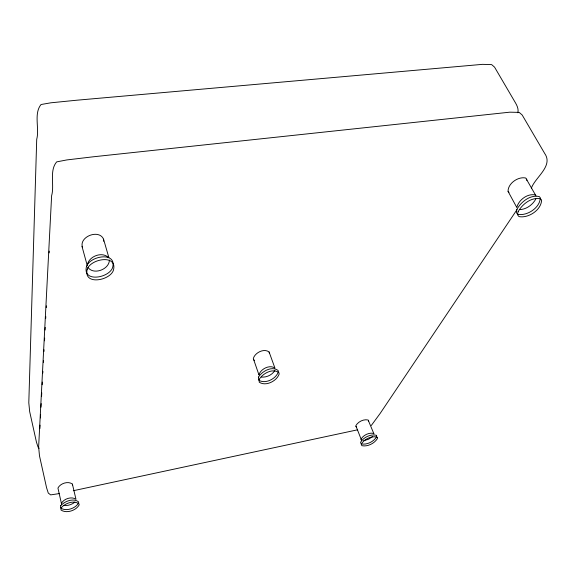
<?xml version="1.0" encoding="UTF-8"?>
<svg xmlns="http://www.w3.org/2000/svg" width="576" height="576" viewBox="0 0 576 576"><rect width="100%" height="100%" fill="white"/><g stroke="black" fill="none" stroke-linecap="round" stroke-linejoin="round"><path stroke-width="0.86" d="M39.859 428.702L40.046 425.117M40.428 417.938L40.622 414.353M40.997 407.174L41.191 403.589M41.573 396.41L41.76 392.825M42.185 384.754L42.329 382.061M42.804 373.09L42.898 371.297M43.373 362.333L43.474 360.533M43.949 351.569L44.042 349.776M44.518 340.805L44.662 338.112M45.086 330.041L45.23 327.348M45.706 318.384L45.799 316.584M46.274 307.62L46.368 305.827M49.176 252.907L49.27 251.114M517.86 112.759C518.681 109.433 517.313 106.092 515.693 103.241L494.561 67.14L491.666 64.62L482.537 64.346L76.378 100.253L50.832 102.809L41.026 104.522C33.53 113.81 39.636 128.52 36.72 139.306L28.8 402.732L29.664 411.595L36.454 442.159L38.081 447.156L39.074 448.279M258.991 374.688C260.712 368.914 269.856 364.284 274.954 368.15L269.122 352.03C264.11 347.998 254.858 352.699 253.31 358.538L258.962 374.911M516.938 206.878C519.041 199.706 527.623 193.313 535.162 194.933M87.379 264.557C89.302 256.118 102.132 251.273 108.547 257.58M535.81 199.03C532.642 204.833 526.298 209.448 519.574 209.628M274.86 370.505C272.146 374.976 266.494 377.59 261.324 377.057M531.389 188.179C535.018 177.415 553.615 166.075 544.673 153.432L522.18 114.991L519.192 112.392L509.81 112.176L93.139 156.809L66.802 159.934L56.678 161.878C49.09 170.755 54.662 185.234 51.624 195.696L38.635 446.904L39.478 455.789L46.591 487.829L48.283 493.07L50.659 494.892L59.299 493.582M516.924 209.772L380.153 413.438L371.29 425.498M372.672 436.543L368.402 439.322L363.636 440.662M74.894 502.135C71.719 504.713 67.378 506.066 63.317 505.354M357.682 429.79L73.289 490.723M253.591 359.633L254.39 360.468M536.026 195.912L525.744 178.027C518.22 176.27 507.816 183.442 508.075 191.398L508.99 192.362M361.109 439.798L361.087 439.063C363.442 435.089 368.957 432.353 373.514 433.382L373.954 433.93L368.15 420.019C363.629 418.889 358.078 421.69 355.831 425.7L361.57 440.33M72.403 484.099C68.22 480.744 60.185 483.386 57.946 488.074L61.589 504.216L61.43 503.366C63.792 498.751 71.719 496.109 75.989 499.327L72.403 484.099L72.533 484.978M355.86 426.456L356.328 427.003M508.075 191.398L516.787 207.468M87.826 267.178C93.211 275.472 109.289 269.532 109.404 260.057M108.893 257.695L103.558 239.184C99.022 228.686 78.509 236.815 82.562 247.493M81.965 246.283L87.3 265.738M269.122 352.03L269.366 353.146M526.622 179.035L526.867 180.461M103.558 239.184L103.658 241.258M368.597 420.588L368.604 421.351M376.654 435.902L376.646 436.831C373.622 441.727 366.854 445.09 361.152 443.894L360.547 442.325C363.514 437.364 370.404 433.951 376.114 435.226L376.654 435.902M377.381 437.702L377.374 438.624C374.328 443.513 367.56 446.868 361.858 445.687L361.253 444.125C364.241 439.178 371.124 435.766 376.841 437.026L377.381 437.702M258.473 377.093L258.451 379.987C264.931 384.574 276.041 378.936 278.395 371.83L278.114 370.469C271.973 365.717 262.08 371.189 258.473 377.093M259.243 379.282L259.214 382.169C265.709 386.726 276.804 381.103 279.18 374.004L278.906 372.65C272.75 367.92 262.872 373.392 259.243 379.282M516.874 209.398L516.391 211.507L516.73 213.192L517.853 214.351C527.299 216.122 540.043 207.706 540.331 197.798L539.251 196.574C530.258 194.458 521.042 201.866 516.874 209.398M518.119 211.694L517.63 213.79L517.961 215.474L519.084 216.626C528.53 218.369 541.282 209.995 541.613 200.088L540.533 198.864C531.533 196.769 522.317 204.163 518.119 211.694M86.486 266.429C82.325 282.722 108.684 278.129 112.543 267.79C117.317 251.215 90.137 255.722 86.486 266.429M87.242 269.208C83.088 285.494 109.469 280.814 113.335 270.526C118.109 253.951 90.893 258.545 87.242 269.208M60.732 505.685L60.487 507.931C65.923 511.776 75.586 508.543 78.667 502.87L78.523 501.804C73.318 497.801 64.742 501.185 60.732 505.685M61.2 507.758L60.955 509.99C66.406 513.814 76.054 510.588 79.157 504.922L79.006 503.863C73.793 499.882 65.232 503.266 61.2 507.758"/></g></svg>
